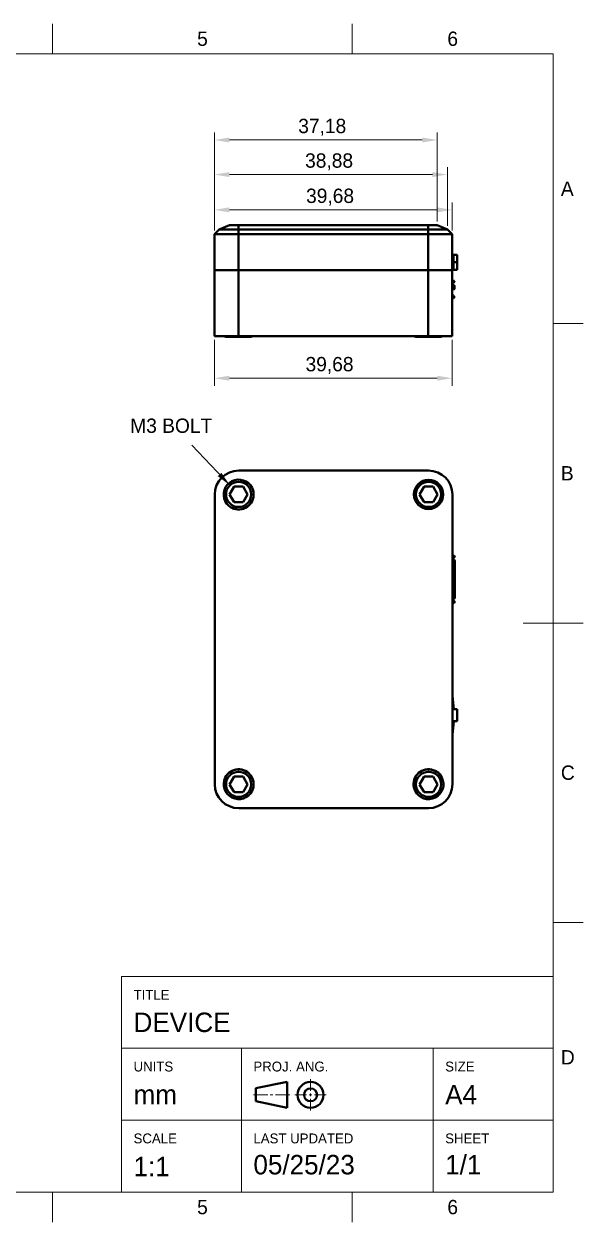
# Model space of a CAD drawing. Header units: millimetres. Extents: x 15 to 292, y 5 to 205.
# Drawn here: x 198.7 to 292, y 5 to 205 of the extents above; entities that cross this region are included whole.
import ezdxf

# ---------------------------------------------------------------- set-up
doc = ezdxf.new("R2010")
doc.units = ezdxf.units.MM
for name, color, linetype in [('Annotations', 7, 'Continuous'), ('Border', 7, 'Continuous'), ('Geometries', 7, 'Continuous')]:
    doc.layers.add(name, color=color, linetype=linetype)
doc.styles.add('Shapr1', font='txt', dxfattribs={"height": 2.3925})
doc.styles.add('Shapr2', font='txt', dxfattribs={"height": 2.3925})
doc.styles.add('Shapr8', font='txt', dxfattribs={"height": 2.3925})
doc.dimstyles.new('ISO-25', dxfattribs={"dimtxt": 2.5, "dimasz": 2.5, "dimexe": 1.25, "dimexo": 0.625, "dimtad": 1, "dimtxsty": 'Standard', "dimcen": 2.5, "dimadec": 0, "dimazin": 0, "dimtfac": 1, "dimtmove": 0, "dimatfit": 3, "dimfxl": 1, "dimarcsym": 0})

# ---------------------------------------------------------------- blocks, each defined once
blk = doc.blocks.new('*D8')
at = {"layer": 'Annotations', "color": 0, "linetype": 'Continuous', "lineweight": 15}
for p, q in [((230.49, 152.27), (230.49, 144.61)), ((270.17, 152.27), (270.17, 144.61)), ((267.67, 145.86), (232.99, 145.86))]:
    blk.add_line(p, q, dxfattribs=at)
at = {"layer": 'Annotations', "color": 0}
for points in [[(232.99, 146.28), (232.99, 145.45), (230.49, 145.86)], [(267.67, 145.45), (267.67, 146.28), (270.17, 145.86)]]:
    blk.add_solid(points, dxfattribs=at)
at = {"layer": 'Defpoints', "color": 0}
for p in [(230.49, 152.89), (270.17, 152.89), (230.49, 145.86)]:
    blk.add_point(p, dxfattribs=at)
at = {"layer": 'Annotations', "color": 0, "lineweight": 15, "insert": (249.7, 147.99), "char_height": 2.393, "attachment_point": 5, "style": 'Shapr2'}
blk.add_mtext('\\A1;39,68', dxfattribs=at)
blk = doc.blocks.new('*D15')
at = {"layer": 'Annotations', "color": 0, "linetype": 'Continuous', "lineweight": 15}
for p, q in [((230.49, 170.52), (230.49, 175.22)), ((270.17, 170.52), (270.17, 175.22)), ((232.99, 173.97), (267.67, 173.97))]:
    blk.add_line(p, q, dxfattribs=at)
at = {"layer": 'Annotations', "color": 0}
for points in [[(232.99, 174.38), (232.99, 173.55), (230.49, 173.97)], [(267.67, 173.55), (267.67, 174.38), (270.17, 173.97)]]:
    blk.add_solid(points, dxfattribs=at)
at = {"layer": 'Defpoints', "color": 0}
for p in [(270.17, 173.97), (230.49, 169.89), (270.17, 169.89)]:
    blk.add_point(p, dxfattribs=at)
at = {"layer": 'Annotations', "color": 0, "lineweight": 15, "insert": (249.79, 176.09), "char_height": 2.393, "attachment_point": 5, "style": 'Shapr2'}
blk.add_mtext('\\A1;39,68', dxfattribs=at)
blk = doc.blocks.new('*D16')
at = {"layer": 'Annotations', "color": 0, "linetype": 'Continuous', "lineweight": 15}
for p, q in [((230.49, 170.52), (230.49, 186.88)), ((267.67, 172.02), (267.67, 186.88)), ((232.99, 185.63), (265.17, 185.63))]:
    blk.add_line(p, q, dxfattribs=at)
at = {"layer": 'Annotations', "color": 0}
for points in [[(232.99, 186.05), (232.99, 185.21), (230.49, 185.63)], [(265.17, 185.21), (265.17, 186.05), (267.67, 185.63)]]:
    blk.add_solid(points, dxfattribs=at)
at = {"layer": 'Defpoints', "color": 0}
for p in [(267.67, 185.63), (267.67, 171.39), (230.49, 169.89)]:
    blk.add_point(p, dxfattribs=at)
at = {"layer": 'Annotations', "color": 0, "lineweight": 15, "insert": (248.48, 187.75), "char_height": 2.393, "attachment_point": 5, "style": 'Shapr2'}
blk.add_mtext('\\A1;37,18', dxfattribs=at)
blk = doc.blocks.new('*D17')
at = {"layer": 'Annotations', "color": 0, "linetype": 'Continuous', "lineweight": 15}
for p, q in [((230.49, 170.52), (230.49, 181.11)), ((269.37, 171.31), (269.37, 181.11)), ((232.99, 179.86), (266.87, 179.86))]:
    blk.add_line(p, q, dxfattribs=at)
at = {"layer": 'Annotations', "color": 0}
for points in [[(232.99, 180.27), (232.99, 179.44), (230.49, 179.86)], [(266.87, 179.44), (266.87, 180.27), (269.37, 179.86)]]:
    blk.add_solid(points, dxfattribs=at)
at = {"layer": 'Defpoints', "color": 0}
for p in [(269.37, 179.86), (269.37, 170.68), (230.49, 169.89)]:
    blk.add_point(p, dxfattribs=at)
at = {"layer": 'Annotations', "color": 0, "lineweight": 15, "insert": (249.63, 181.98), "char_height": 2.393, "attachment_point": 5, "style": 'Shapr2'}
blk.add_mtext('\\A1;38,88', dxfattribs=at)
blk = doc.blocks.new('*U18')
at = {"layer": 'Border', "linetype": 'Continuous', "lineweight": 15}
for p, q in [((287, 46), (215, 46)), ((215, 10), (215, 46)), ((287, 10), (287, 46)), ((287, 34), (215, 34)), ((235, 10), (235, 34)), ((267, 10), (267, 34)), ((246.53, 26.88), (246.53, 28.83)), ((237, 26.23), (239.38, 26.23)), ((239.82, 26.23), (240.25, 26.23)), ((243.07, 26.23), (240.68, 26.23)), ((245.88, 26.23), (243.93, 26.23)), ((246.32, 26.23), (246.75, 26.23)), ((246.53, 26.02), (246.53, 26.45)), ((247.18, 26.23), (249.13, 26.23)), ((246.53, 25.58), (246.53, 23.63)), ((287, 22), (215, 22)), ((287, 10), (215, 10))]:
    blk.add_line(p, q, dxfattribs=at)
at = {"layer": 'Border', "linetype": 'Continuous', "lineweight": 40}
for p, q in [((237.43, 27.32), (242.63, 28.4)), ((242.63, 28.4), (242.63, 24.07)), ((237.43, 27.32), (237.43, 25.15)), ((237.43, 25.15), (242.63, 24.07))]:
    blk.add_line(p, q, dxfattribs=at)
for radius in [2.17, 1.08]:
    blk.add_circle((246.53, 26.23), radius, dxfattribs=at)

msp = doc.modelspace()

# ---------------------------------------------------------------- linework, layer by layer
at = {"layer": 'Border', "linetype": 'Continuous', "lineweight": 15}
for p, q in [((203.5, 200), (203.5, 205)), ((253.5, 200), (253.5, 205)), ((287, 200), (20, 200)), ((287, 10), (287, 200)), ((287, 155), (292, 155)), ((282, 105), (292, 105)), ((287, 55), (292, 55)), ((20, 10), (287, 10)), ((203.5, 10), (203.5, 5)), ((253.5, 10), (253.5, 5))]:
    msp.add_line(p, q, dxfattribs=at)
at = {"layer": 'Geometries', "linetype": 'Continuous', "lineweight": 40}
for p, q in [((231.285, 170.684), (230.493, 169.891)), ((232.993, 171.391), (231.285, 170.684)), ((234.493, 170.684), (231.285, 170.684)), ((232.993, 171.391), (234.493, 171.391)), ((234.493, 171.391), (266.168, 171.391)), ((234.493, 171.391), (234.493, 170.684)), ((234.493, 169.891), (234.493, 170.684)), ((266.168, 170.684), (234.493, 170.684)), ((266.168, 171.391), (266.168, 170.684)), ((266.168, 171.391), (267.668, 171.391)), ((266.168, 169.891), (266.168, 170.684)), ((269.375, 170.684), (266.168, 170.684)), ((267.668, 171.391), (269.375, 170.684)), ((270.168, 169.891), (269.375, 170.684)), ((234.493, 169.891), (230.493, 169.891)), ((230.493, 163.891), (230.493, 169.891)), ((266.168, 169.891), (234.493, 169.891)), ((234.493, 169.891), (234.493, 163.891)), ((266.168, 163.891), (266.168, 169.891)), ((270.168, 169.891), (266.168, 169.891)), ((270.168, 169.891), (270.168, 166.462)), ((270.168, 166.462), (270.38, 166.462)), ((270.168, 166.462), (270.168, 163.962)), ((270.38, 166.462), (270.403, 165.212)), ((270.38, 166.462), (270.98, 166.462)), ((270.98, 166.462), (270.98, 165.212)), ((270.403, 165.212), (270.38, 163.962)), ((270.403, 165.212), (270.98, 165.212)), ((270.98, 165.212), (270.98, 163.962)), ((230.493, 152.891), (230.493, 163.891)), ((234.493, 163.891), (230.493, 163.891)), ((230.493, 163.891), (234.493, 163.891)), ((234.493, 163.891), (234.493, 152.891)), ((266.168, 163.891), (234.493, 163.891)), ((266.168, 163.891), (234.493, 163.891)), ((266.168, 152.891), (266.168, 163.891)), ((266.168, 163.891), (270.168, 163.891)), ((270.168, 163.891), (266.168, 163.891)), ((270.168, 163.962), (270.168, 163.891)), ((270.168, 163.962), (270.38, 163.962)), ((270.168, 163.891), (270.168, 161.933)), ((270.168, 161.933), (270.225, 162.005)), ((270.225, 162.005), (270.337, 162.146)), ((270.24, 161.992), (270.225, 162.005)), ((270.365, 162.149), (270.24, 161.992)), ((270.365, 162.149), (270.576, 161.98)), ((270.38, 163.962), (270.98, 163.962)), ((270.168, 161.933), (270.168, 161.912)), ((270.168, 161.912), (270.168, 161.902)), ((270.173, 161.907), (270.168, 161.912)), ((270.168, 161.902), (270.168, 161.627)), ((270.168, 161.627), (270.168, 161.617)), ((270.168, 161.617), (270.168, 161.366)), ((270.168, 161.366), (270.168, 161.365)), ((270.168, 161.366), (270.173, 161.366)), ((270.168, 161.365), (270.168, 161.346)), ((270.225, 161.346), (270.168, 161.346)), ((270.168, 161.346), (270.168, 160.726)), ((270.168, 160.726), (270.225, 160.726)), ((270.168, 160.726), (270.168, 160.707)), ((270.168, 160.707), (270.168, 160.706)), ((270.168, 160.706), (270.168, 159.766)), ((270.173, 160.706), (270.168, 160.706)), ((270.24, 161.992), (270.173, 161.907)), ((270.173, 161.366), (270.24, 161.366)), ((270.24, 160.706), (270.173, 160.706)), ((270.452, 161.824), (270.24, 161.992)), ((270.24, 161.366), (270.452, 161.366)), ((270.452, 160.706), (270.24, 160.706)), ((270.337, 160.906), (270.337, 161.166)), ((270.365, 161.166), (270.337, 161.166)), ((270.365, 160.906), (270.337, 160.906)), ((270.365, 161.166), (270.365, 160.906)), ((270.576, 161.166), (270.365, 161.166)), ((270.365, 160.906), (270.576, 160.906)), ((270.381, 161.735), (270.452, 161.824)), ((270.381, 161.735), (270.389, 161.729)), ((270.459, 161.818), (270.389, 161.729)), ((270.452, 161.824), (270.576, 161.98)), ((270.452, 161.824), (270.459, 161.818)), ((270.578, 161.966), (270.459, 161.818)), ((270.576, 160.906), (270.576, 161.166)), ((270.576, 161.166), (270.58, 161.166)), ((270.576, 160.906), (270.58, 160.906)), ((270.58, 160.906), (270.58, 161.166)), ((270.58, 161.166), (270.58, 161.166)), ((270.58, 160.906), (270.58, 160.906)), ((270.168, 159.766), (270.168, 159.756)), ((270.168, 159.756), (270.168, 159.48)), ((270.168, 159.48), (270.168, 159.471)), ((270.173, 159.475), (270.168, 159.471)), ((270.168, 159.471), (270.168, 159.449)), ((270.225, 159.378), (270.168, 159.449)), ((270.168, 159.449), (270.168, 152.891)), ((270.173, 159.475), (270.24, 159.39)), ((270.24, 159.39), (270.225, 159.378)), ((270.337, 159.237), (270.225, 159.378)), ((270.24, 159.39), (270.452, 159.558)), ((270.24, 159.39), (270.365, 159.234)), ((270.576, 159.402), (270.365, 159.234)), ((270.381, 159.647), (270.389, 159.653)), ((270.452, 159.558), (270.381, 159.647)), ((270.389, 159.653), (270.459, 159.565)), ((270.452, 159.558), (270.459, 159.565)), ((270.576, 159.402), (270.452, 159.558)), ((270.459, 159.565), (270.578, 159.416)), ((232.115, 152.891), (230.493, 152.891)), ((234.493, 152.891), (232.115, 152.891)), ((236.58, 152.791), (232.38, 152.791)), ((236.845, 152.891), (234.493, 152.891)), ((263.815, 152.891), (236.845, 152.891)), ((266.168, 152.891), (263.815, 152.891)), ((268.28, 152.791), (264.08, 152.791)), ((268.545, 152.891), (266.168, 152.891)), ((270.168, 152.891), (268.545, 152.891)), ((266.214, 130.441), (234.539, 130.441)), ((230.539, 126.441), (230.539, 78.091)), ((233.026, 126.466), (233.776, 127.765)), ((233.776, 125.167), (233.026, 126.466)), ((233.776, 127.765), (235.276, 127.765)), ((235.276, 127.765), (236.026, 126.466)), ((236.026, 126.466), (235.276, 125.167)), ((264.726, 126.466), (265.476, 127.765)), ((265.476, 125.167), (264.726, 126.466)), ((265.476, 127.765), (266.976, 127.765)), ((266.976, 127.765), (267.726, 126.466)), ((267.726, 126.466), (266.976, 125.167)), ((270.214, 116.058), (270.214, 126.441)), ((235.276, 125.167), (233.776, 125.167)), ((266.976, 125.167), (265.476, 125.167)), ((270.214, 116.058), (270.271, 116.129)), ((270.214, 116.036), (270.214, 116.058)), ((270.219, 116.032), (270.214, 116.036)), ((270.214, 116.027), (270.214, 116.036)), ((270.214, 115.751), (270.214, 116.027)), ((270.287, 116.117), (270.219, 116.032)), ((270.271, 116.129), (270.383, 116.27)), ((270.287, 116.117), (270.271, 116.129)), ((270.411, 116.273), (270.287, 116.117)), ((270.498, 115.949), (270.287, 116.117)), ((270.411, 116.273), (270.622, 116.105)), ((270.498, 115.949), (270.622, 116.105)), ((270.624, 116.091), (270.505, 115.942)), ((270.214, 115.741), (270.214, 115.751)), ((270.214, 115.491), (270.214, 115.741)), ((270.214, 115.481), (270.214, 115.491)), ((270.214, 115.491), (270.427, 115.491)), ((270.435, 115.481), (270.214, 115.481)), ((270.214, 114.791), (270.214, 115.481)), ((270.214, 114.79), (270.214, 114.791)), ((270.214, 114.791), (270.219, 114.791)), ((270.214, 114.771), (270.214, 114.79)), ((270.271, 114.771), (270.214, 114.771)), ((270.214, 112.341), (270.214, 114.771)), ((270.219, 114.791), (270.287, 114.791)), ((270.287, 114.791), (270.435, 114.791)), ((270.383, 112.521), (270.383, 114.591)), ((270.411, 114.591), (270.383, 114.591)), ((270.411, 114.591), (270.411, 112.521)), ((270.622, 114.591), (270.411, 114.591)), ((270.427, 115.86), (270.498, 115.949)), ((270.427, 115.86), (270.435, 115.854)), ((270.427, 115.491), (270.498, 115.491)), ((270.505, 115.942), (270.435, 115.854)), ((270.435, 114.791), (270.435, 115.481)), ((270.505, 115.481), (270.435, 115.481)), ((270.435, 114.791), (270.498, 114.791)), ((270.498, 115.949), (270.505, 115.942)), ((270.622, 112.521), (270.622, 114.591)), ((270.622, 114.591), (270.626, 114.591)), ((270.626, 115.291), (270.624, 115.291)), ((270.624, 114.628), (270.624, 115.291)), ((270.626, 115.291), (270.626, 115.291)), ((270.626, 114.591), (270.626, 115.291)), ((270.626, 112.521), (270.626, 114.591)), ((270.214, 112.341), (270.271, 112.341)), ((270.214, 112.322), (270.214, 112.341)), ((270.214, 112.321), (270.214, 112.322)), ((270.214, 112.261), (270.214, 112.321)), ((270.219, 112.321), (270.214, 112.321)), ((270.214, 112.26), (270.214, 112.261)), ((270.214, 112.261), (270.219, 112.261)), ((270.214, 112.241), (270.214, 112.26)), ((270.271, 112.241), (270.214, 112.241)), ((270.214, 109.811), (270.214, 112.241)), ((270.287, 112.321), (270.219, 112.321)), ((270.219, 112.261), (270.287, 112.261)), ((270.435, 112.321), (270.287, 112.321)), ((270.287, 112.261), (270.435, 112.261)), ((270.411, 112.521), (270.383, 112.521)), ((270.383, 109.991), (270.383, 112.061)), ((270.411, 112.061), (270.383, 112.061)), ((270.411, 112.521), (270.622, 112.521)), ((270.411, 112.061), (270.411, 109.991)), ((270.622, 112.061), (270.411, 112.061)), ((270.498, 112.321), (270.435, 112.321)), ((270.435, 112.261), (270.435, 112.321)), ((270.435, 112.261), (270.498, 112.261)), ((270.622, 112.521), (270.626, 112.521)), ((270.622, 109.991), (270.622, 112.061)), ((270.626, 112.061), (270.622, 112.061)), ((270.624, 112.098), (270.624, 112.484)), ((270.626, 112.061), (270.626, 112.521)), ((270.626, 109.991), (270.626, 112.061)), ((270.214, 109.811), (270.271, 109.811)), ((270.214, 109.792), (270.214, 109.811)), ((270.214, 109.791), (270.214, 109.792)), ((270.214, 109.101), (270.214, 109.791)), ((270.219, 109.791), (270.214, 109.791)), ((270.214, 109.091), (270.214, 109.101)), ((270.214, 109.101), (270.435, 109.101)), ((270.427, 109.091), (270.214, 109.091)), ((270.214, 108.84), (270.214, 109.091)), ((270.214, 108.83), (270.214, 108.84)), ((270.214, 108.555), (270.214, 108.83)), ((270.214, 108.545), (270.214, 108.555)), ((270.219, 108.549), (270.214, 108.545)), ((270.214, 108.524), (270.214, 108.545)), ((270.271, 108.452), (270.214, 108.524)), ((270.214, 92.869), (270.214, 108.524)), ((270.287, 109.791), (270.219, 109.791)), ((270.219, 108.549), (270.287, 108.465)), ((270.287, 108.465), (270.271, 108.452)), ((270.383, 108.311), (270.271, 108.452)), ((270.435, 109.791), (270.287, 109.791)), ((270.287, 108.465), (270.498, 108.633)), ((270.287, 108.465), (270.411, 108.308)), ((270.411, 109.991), (270.383, 109.991)), ((270.411, 109.991), (270.622, 109.991)), ((270.622, 108.477), (270.411, 108.308)), ((270.498, 109.091), (270.427, 109.091)), ((270.427, 108.722), (270.435, 108.728)), ((270.498, 108.633), (270.427, 108.722)), ((270.498, 109.791), (270.435, 109.791)), ((270.435, 109.101), (270.435, 109.791)), ((270.435, 109.101), (270.505, 109.101)), ((270.435, 108.728), (270.505, 108.639)), ((270.498, 108.633), (270.505, 108.639)), ((270.622, 108.477), (270.498, 108.633)), ((270.505, 108.639), (270.624, 108.491)), ((270.626, 109.991), (270.622, 109.991)), ((270.624, 109.291), (270.624, 109.954)), ((270.626, 109.291), (270.624, 109.291)), ((270.626, 109.291), (270.626, 109.991)), ((270.626, 109.291), (270.626, 109.291)), ((270.214, 86.322), (270.214, 92.869)), ((270.214, 92.869), (270.426, 90.595)), ((270.426, 90.595), (271.026, 90.595)), ((271.026, 90.595), (271.026, 88.595)), ((270.426, 88.595), (270.214, 86.322)), ((271.026, 88.595), (270.426, 88.595)), ((270.214, 78.091), (270.214, 86.322)), ((233.026, 78.066), (233.776, 79.365)), ((233.776, 76.767), (233.026, 78.066)), ((233.776, 79.365), (235.276, 79.365)), ((235.276, 79.365), (236.026, 78.066)), ((236.026, 78.066), (235.276, 76.767)), ((264.726, 78.066), (265.476, 79.365)), ((265.476, 76.767), (264.726, 78.066)), ((265.476, 79.365), (266.976, 79.365)), ((266.976, 79.365), (267.726, 78.066)), ((267.726, 78.066), (266.976, 76.767)), ((235.276, 76.767), (233.776, 76.767)), ((266.976, 76.767), (265.476, 76.767)), ((234.539, 74.091), (266.214, 74.091))]:
    msp.add_line(p, q, dxfattribs=at)
at = {"layer": 'Geometries', "linetype": 'Continuous', "lineweight": 40, "flags": 128}
for points in [[(270.58, 161.166), (270.58, 161.169), (270.58, 161.175), (270.58, 161.181), (270.579, 161.187), (270.579, 161.193), (270.578, 161.199), (270.578, 161.205), (270.577, 161.211), (270.576, 161.217), (270.575, 161.223), (270.574, 161.228), (270.572, 161.234), (270.571, 161.24), (270.57, 161.245), (270.568, 161.251), (270.566, 161.256), (270.565, 161.262), (270.563, 161.267), (270.561, 161.272), (270.559, 161.277), (270.556, 161.282), (270.554, 161.287), (270.552, 161.292), (270.549, 161.296), (270.547, 161.301), (270.544, 161.305), (270.541, 161.31), (270.539, 161.314), (270.536, 161.318), (270.533, 161.322), (270.53, 161.325), (270.526, 161.329), (270.523, 161.333), (270.52, 161.336), (270.517, 161.339), (270.513, 161.342), (270.51, 161.345), (270.506, 161.347), (270.503, 161.35), (270.499, 161.352), (270.495, 161.354), (270.492, 161.356), (270.488, 161.358), (270.484, 161.36), (270.48, 161.361), (270.476, 161.362), (270.473, 161.364), (270.469, 161.364), (270.465, 161.365), (270.461, 161.366), (270.457, 161.366), (270.453, 161.366), (270.452, 161.366)], [(270.452, 160.706), (270.454, 160.706), (270.458, 160.706), (270.461, 160.707), (270.465, 160.707), (270.469, 160.708), (270.473, 160.709), (270.477, 160.71), (270.481, 160.711), (270.484, 160.713), (270.488, 160.714), (270.492, 160.716), (270.496, 160.718), (270.499, 160.72), (270.503, 160.723), (270.506, 160.725), (270.51, 160.728), (270.513, 160.731), (270.517, 160.734), (270.52, 160.737), (270.523, 160.74), (270.527, 160.743), (270.53, 160.747), (270.533, 160.751), (270.536, 160.755), (270.539, 160.759), (270.541, 160.763), (270.544, 160.767), (270.547, 160.772), (270.549, 160.776), (270.552, 160.781), (270.554, 160.785), (270.556, 160.79), (270.559, 160.795), (270.561, 160.8), (270.563, 160.806), (270.565, 160.811), (270.566, 160.816), (270.568, 160.822), (270.57, 160.827), (270.571, 160.833), (270.572, 160.838), (270.574, 160.844), (270.575, 160.85), (270.576, 160.856), (270.577, 160.861), (270.578, 160.867), (270.578, 160.873), (270.579, 160.879), (270.579, 160.885), (270.58, 160.891), (270.58, 160.897), (270.58, 160.903), (270.58, 160.906)], [(270.626, 115.291), (270.626, 115.294), (270.626, 115.3), (270.626, 115.306), (270.625, 115.312), (270.625, 115.318), (270.624, 115.324), (270.624, 115.33), (270.623, 115.336), (270.622, 115.341), (270.621, 115.347), (270.62, 115.353), (270.619, 115.359), (270.617, 115.364), (270.616, 115.37), (270.614, 115.375), (270.613, 115.381), (270.611, 115.386), (270.609, 115.391), (270.607, 115.397), (270.605, 115.402), (270.603, 115.407), (270.6, 115.412), (270.598, 115.416), (270.596, 115.421), (270.593, 115.425), (270.59, 115.43), (270.588, 115.434), (270.585, 115.438), (270.582, 115.442), (270.579, 115.446), (270.576, 115.45), (270.573, 115.454), (270.569, 115.457), (270.566, 115.46), (270.563, 115.464), (270.559, 115.467), (270.556, 115.469), (270.552, 115.472), (270.549, 115.474), (270.545, 115.477), (270.542, 115.479), (270.538, 115.481), (270.534, 115.483), (270.53, 115.484), (270.526, 115.486), (270.523, 115.487), (270.519, 115.488), (270.515, 115.489), (270.511, 115.49), (270.507, 115.49), (270.503, 115.491), (270.499, 115.491), (270.498, 115.491)], [(270.622, 114.639), (270.622, 114.641), (270.621, 114.647), (270.62, 114.653), (270.619, 114.659), (270.617, 114.664), (270.616, 114.67), (270.614, 114.675), (270.613, 114.681), (270.611, 114.686), (270.609, 114.691), (270.607, 114.697), (270.605, 114.702), (270.603, 114.707), (270.6, 114.712), (270.598, 114.716), (270.596, 114.721), (270.593, 114.725), (270.59, 114.73), (270.588, 114.734), (270.585, 114.738), (270.582, 114.742), (270.579, 114.746), (270.576, 114.75), (270.573, 114.754), (270.569, 114.757), (270.566, 114.76), (270.563, 114.764), (270.559, 114.767), (270.556, 114.769), (270.552, 114.772), (270.549, 114.774), (270.545, 114.777), (270.542, 114.779), (270.538, 114.781), (270.534, 114.783), (270.53, 114.784), (270.526, 114.786), (270.523, 114.787), (270.519, 114.788), (270.515, 114.789), (270.511, 114.79), (270.507, 114.79), (270.503, 114.791), (270.499, 114.791), (270.498, 114.791)], [(270.624, 114.628), (270.624, 114.63), (270.623, 114.636), (270.622, 114.639)], [(270.626, 114.591), (270.626, 114.594), (270.626, 114.6), (270.626, 114.606), (270.625, 114.612), (270.625, 114.618), (270.624, 114.624), (270.624, 114.628)], [(270.498, 112.321), (270.5, 112.321), (270.504, 112.321), (270.508, 112.321), (270.512, 112.322), (270.515, 112.323), (270.519, 112.324), (270.523, 112.325), (270.527, 112.326), (270.531, 112.327), (270.534, 112.329), (270.538, 112.331), (270.542, 112.333), (270.545, 112.335), (270.549, 112.337), (270.553, 112.34), (270.556, 112.342), (270.56, 112.345), (270.563, 112.348), (270.566, 112.351), (270.569, 112.355), (270.573, 112.358), (270.576, 112.362), (270.579, 112.365), (270.582, 112.369), (270.585, 112.373), (270.588, 112.377), (270.59, 112.382), (270.593, 112.386), (270.596, 112.391), (270.598, 112.395), (270.6, 112.4), (270.603, 112.405), (270.605, 112.41), (270.607, 112.415), (270.609, 112.42), (270.611, 112.425), (270.613, 112.431), (270.614, 112.436), (270.616, 112.442), (270.617, 112.447), (270.619, 112.453), (270.62, 112.459), (270.621, 112.464), (270.622, 112.47), (270.622, 112.473)], [(270.622, 112.109), (270.622, 112.111), (270.621, 112.117), (270.62, 112.123), (270.619, 112.129), (270.617, 112.134), (270.616, 112.14), (270.614, 112.145), (270.613, 112.151), (270.611, 112.156), (270.609, 112.161), (270.607, 112.167), (270.605, 112.172), (270.603, 112.177), (270.6, 112.182), (270.598, 112.186), (270.596, 112.191), (270.593, 112.195), (270.59, 112.2), (270.588, 112.204), (270.585, 112.208), (270.582, 112.212), (270.579, 112.216), (270.576, 112.22), (270.573, 112.224), (270.569, 112.227), (270.566, 112.23), (270.563, 112.234), (270.559, 112.237), (270.556, 112.239), (270.552, 112.242), (270.549, 112.244), (270.545, 112.247), (270.542, 112.249), (270.538, 112.251), (270.534, 112.253), (270.53, 112.254), (270.526, 112.256), (270.523, 112.257), (270.519, 112.258), (270.515, 112.259), (270.511, 112.26), (270.507, 112.26), (270.503, 112.261), (270.499, 112.261), (270.498, 112.261)], [(270.622, 112.473), (270.623, 112.476), (270.624, 112.482), (270.624, 112.484)], [(270.624, 112.098), (270.624, 112.1), (270.623, 112.106), (270.622, 112.109)], [(270.624, 112.484), (270.624, 112.488), (270.625, 112.494), (270.625, 112.5), (270.626, 112.506), (270.626, 112.512), (270.626, 112.518), (270.626, 112.521)], [(270.626, 112.061), (270.626, 112.064), (270.626, 112.07), (270.626, 112.076), (270.625, 112.082), (270.625, 112.088), (270.624, 112.094), (270.624, 112.098)], [(270.498, 109.791), (270.5, 109.791), (270.504, 109.791), (270.508, 109.791), (270.512, 109.792), (270.515, 109.793), (270.519, 109.794), (270.523, 109.795), (270.527, 109.796), (270.531, 109.797), (270.534, 109.799), (270.538, 109.801), (270.542, 109.803), (270.545, 109.805), (270.549, 109.807), (270.553, 109.81), (270.556, 109.812), (270.56, 109.815), (270.563, 109.818), (270.566, 109.821), (270.569, 109.825), (270.573, 109.828), (270.576, 109.832), (270.579, 109.835), (270.582, 109.839), (270.585, 109.843), (270.588, 109.847), (270.59, 109.852), (270.593, 109.856), (270.596, 109.861), (270.598, 109.865), (270.6, 109.87), (270.603, 109.875), (270.605, 109.88), (270.607, 109.885), (270.609, 109.89), (270.611, 109.895), (270.613, 109.901), (270.614, 109.906), (270.616, 109.912), (270.617, 109.917), (270.619, 109.923), (270.62, 109.929), (270.621, 109.934), (270.622, 109.94), (270.622, 109.943)], [(270.498, 109.091), (270.5, 109.091), (270.504, 109.091), (270.508, 109.091), (270.512, 109.092), (270.515, 109.093), (270.519, 109.094), (270.523, 109.095), (270.527, 109.096), (270.531, 109.097), (270.534, 109.099), (270.538, 109.101), (270.542, 109.103), (270.545, 109.105), (270.549, 109.107), (270.553, 109.11), (270.556, 109.112), (270.56, 109.115), (270.563, 109.118), (270.566, 109.121), (270.569, 109.125), (270.573, 109.128), (270.576, 109.132), (270.579, 109.135), (270.582, 109.139), (270.585, 109.143), (270.588, 109.147), (270.59, 109.152), (270.593, 109.156), (270.596, 109.161), (270.598, 109.165), (270.6, 109.17), (270.603, 109.175), (270.605, 109.18), (270.607, 109.185), (270.609, 109.19), (270.611, 109.195), (270.613, 109.201), (270.614, 109.206), (270.616, 109.212), (270.617, 109.217), (270.619, 109.223), (270.62, 109.229), (270.621, 109.234), (270.622, 109.24), (270.623, 109.246), (270.624, 109.252), (270.624, 109.258), (270.625, 109.264), (270.625, 109.27), (270.626, 109.276), (270.626, 109.282), (270.626, 109.288), (270.626, 109.291)], [(270.622, 109.943), (270.623, 109.946), (270.624, 109.952), (270.624, 109.954)], [(270.624, 109.954), (270.624, 109.958), (270.625, 109.964), (270.625, 109.97), (270.626, 109.976), (270.626, 109.982), (270.626, 109.988), (270.626, 109.991)]]:
    msp.add_lwpolyline(points, dxfattribs=at)
at = {"layer": 'Geometries', "linetype": 'Continuous', "lineweight": 40}
for centre, radius in [((234.526, 126.466), 2.1), ((266.226, 126.466), 2.44), ((266.226, 126.466), 2.1), ((234.526, 78.066), 2.1), ((266.226, 78.066), 2.1)]:
    msp.add_circle(centre, radius, dxfattribs=at)
for centre, radius, start, end in [((270.353, 162.133), 0.02, 51.40993, 141.40993), ((270.149, 161.926), 0.03, 307.49319, 321.40993), ((270.154, 161.916), 0.29, 272.65756, 321.40993), ((270.154, 161.916), 0.3, 272.56891, 321.40993), ((270.57, 161.973), 0.01, 321.40993, 51.40993), ((270.154, 159.466), 0.3, 38.59007, 87.43109), ((270.154, 159.466), 0.29, 38.59007, 87.34244), ((270.149, 159.456), 0.03, 38.59007, 52.50681), ((270.353, 159.249), 0.02, 218.59007, 308.59007), ((270.57, 159.41), 0.01, 308.59007, 38.59007), ((232.38, 153.191), 0.4, 228.59038, 270), ((236.58, 153.191), 0.4, 270, 311.40962), ((264.08, 153.191), 0.4, 228.59038, 270), ((268.28, 153.191), 0.4, 270, 311.40962), ((234.539, 126.441), 4, 90, 180), ((266.214, 126.441), 4, 0, 90), ((234.539, 126.441), 2.5, 26.88535, 206.24476), ((234.539, 126.441), 2.5, 206.24476, 26.88535), ((234.526, 126.466), 2.5, 206.88535, 26.24476), ((270.195, 116.051), 0.03, 307.49319, 321.40993), ((270.399, 116.258), 0.02, 51.40993, 141.40993), ((270.616, 116.097), 0.01, 321.40993, 51.40993), ((270.2, 116.041), 0.29, 272.65756, 321.40993), ((270.2, 116.041), 0.3, 272.56891, 321.40993), ((270.2, 108.541), 0.3, 38.59007, 87.43109), ((270.2, 108.541), 0.29, 38.59007, 87.34244), ((270.195, 108.531), 0.03, 38.59007, 52.50681), ((270.399, 108.324), 0.02, 218.59007, 308.59007), ((270.616, 108.484), 0.01, 308.59007, 38.59007), ((234.539, 78.091), 2.5, 333.11465, 153.75524), ((234.526, 78.066), 2.5, 333.75524, 153.11465), ((266.214, 78.091), 2.5, 26.24457, 206.88549), ((266.226, 78.066), 2.5, 26.88516, 206.2449), ((234.539, 78.091), 4, 180, 270), ((234.539, 78.091), 2.5, 153.75524, 333.11465), ((266.214, 78.091), 2.5, 206.88549, 26.24457), ((266.214, 78.091), 4, 270, 0)]:
    msp.add_arc(centre, radius, start, end, dxfattribs=at)
for centre, major_axis, ratio, start_param, end_param in [((270.173, 161.346), (0, -0.02), 0.7816286, 3.1415926, 3.4799362), ((270.173, 160.726), (0, 0.02), 0.7816286, 2.8032491, 3.1415927), ((270.24, 161.346), (0, -0.02), 0.7816286, 3.1415927, 4.712389), ((270.225, 161.166), (0, -0.18), 0.6237442, 1.5707963, 3.1415927), ((270.225, 160.906), (0, -0.18), 0.6237442, 0, 1.5707963), ((270.24, 160.726), (0, 0.02), 0.7816286, 1.5707963, 3.1415927), ((270.24, 161.166), (0, 0.2), 0.6237442, 4.712389, 6.2831853), ((270.24, 160.906), (0, 0.2), 0.6237442, 3.1415927, 4.712389), ((270.452, 161.166), (0, -0.2), 0.6237442, 1.5707963, 3.1415927), ((270.452, 160.906), (0, -0.2), 0.6237442, 0, 1.5707963), ((270.219, 114.771), (0, -0.02), 0.7816286, 3.1415926, 3.4799362), ((270.287, 114.771), (0, -0.02), 0.7816286, 3.1415927, 4.712389), ((270.271, 114.591), (0, 0.18), 0.6237442, 4.712389, 6.2831853), ((270.287, 114.591), (0, -0.2), 0.6237442, 1.5707963, 3.1415927), ((270.427, 115.481), (0, -0.01), 0.7816286, 1.5707963, 3.1415926), ((270.498, 115.481), (0, -0.01), 0.7816286, 1.5707963, 3.1415927), ((270.498, 114.591), (0, 0.2), 0.6237442, 4.712389, 6.2831853), ((270.505, 115.291), (0, -0.19), 0.6237442, 1.5707963, 3.1415927), ((270.219, 112.341), (0, 0.02), 0.7816286, 2.8032491, 3.1415927), ((270.219, 112.241), (0, -0.02), 0.7816286, 3.1415926, 3.4799362), ((270.271, 112.521), (0, 0.18), 0.6237442, 3.1415927, 4.712389), ((270.287, 112.341), (0, 0.02), 0.7816286, 1.5707963, 3.1415927), ((270.287, 112.241), (0, -0.02), 0.7816286, 3.1415927, 4.712389), ((270.271, 112.061), (0, 0.18), 0.6237442, 4.712389, 6.2831853), ((270.287, 112.521), (0, -0.2), 0.6237442, 0, 1.5707963), ((270.287, 112.061), (0, -0.2), 0.6237442, 1.5707963, 3.1415927), ((270.498, 112.521), (0, 0.2), 0.6237442, 3.1415927, 4.712389), ((270.498, 112.061), (0, 0.2), 0.6237442, 4.712389, 6.2831853), ((270.219, 109.811), (0, 0.02), 0.7816286, 2.8032491, 3.1415927), ((270.271, 109.991), (0, 0.18), 0.6237442, 3.1415927, 4.712389), ((270.287, 109.811), (0, 0.02), 0.7816286, 1.5707963, 3.1415927), ((270.287, 109.991), (0, -0.2), 0.6237442, 0, 1.5707963), ((270.427, 109.101), (0, 0.01), 0.7816286, 3.1415927, 4.712389), ((270.498, 109.991), (0, 0.2), 0.6237442, 3.1415927, 4.712389), ((270.498, 109.101), (0, 0.01), 0.7816286, 3.1415926, 4.712389), ((270.505, 109.291), (0, -0.19), 0.6237442, 0, 1.5707963)]:
    msp.add_ellipse(centre, major_axis=major_axis, ratio=ratio, start_param=start_param, end_param=end_param, dxfattribs=at)

# ---------------------------------------------------------------- block references
msp.add_blockref('*U18', (0, 0))

# ---------------------------------------------------------------- texts
at = {"layer": 'Annotations', "linetype": 'Continuous', "lineweight": 15, "insert": (216.443, 137.918), "char_height": 1.79438, "width": 84.66672, "attachment_point": 4}
msp.add_mtext('{\\fSF-Mono-Regular-Extended.ttf|b0|i0|c0|p0;\\H1.333333x;M3 BOLT}', dxfattribs=at)
at = {"layer": 'Border', "linetype": 'Continuous', "lineweight": 15, "char_height": 2.393, "width": 2.3925, "style": 'Shapr8'}
for s, insert, attachment_point in [('5', (228.5, 201.304), 8), ('6', (270.25, 201.304), 8), ('A', (288.304, 177.5), 4), ('B', (288.304, 130), 4), ('C', (288.304, 80), 4), ('D', (288.304, 32.5), 4), ('5', (228.5, 8.696), 2), ('6', (270.25, 8.696), 2)]:
    msp.add_mtext(s, dxfattribs=dict(at, insert=insert, attachment_point=attachment_point))
at = {"layer": 'Border', "linetype": 'Continuous', "lineweight": 15, "attachment_point": 1, "style": 'Shapr1'}
for s, insert, char_height in [('TITLE', (217, 43.75), 1.65), ('DEVICE', (217, 39.965), 3.25), ('UNITS', (217, 31.783), 1.65), ('PROJ. ANG.', (237, 31.783), 1.65), ('SIZE', (269, 31.783), 1.65), ('mm', (217, 27.9), 3.25), ('A4', (269, 27.9), 3.25), ('SCALE', (217, 19.783), 1.65), ('LAST UPDATED', (237, 19.783), 1.65), ('SHEET', (269, 19.783), 1.65), ('05/25/23', (237, 16.204), 3.25), ('1/1', (269, 16.204), 3.25), ('1:1', (217, 15.9), 3.25)]:
    msp.add_mtext(s, dxfattribs=dict(at, insert=insert, char_height=char_height))

# ---------------------------------------------------------------- dimensions: what is measured, and where the dimension line sits
at = {"layer": 'Annotations', "linetype": 'Continuous', "lineweight": 15}
for base, p1, p2, picture, middle in [((267.667524719, 185.629009751), (230.492524719, 169.891205597), (267.667524719, 171.391205597), '*D16', (248.475271357, 185.629009751)), ((269.375, 179.857), (230.493, 169.891), (269.375, 170.684), '*D17', (249.628, 179.857)), ((270.167524719, 173.967005852), (230.492524719, 169.891205597), (270.167524719, 169.891205597), '*D15', (249.794898033, 173.967005852))]:
    dim = msp.add_linear_dim(base=base, p1=p1, p2=p2, dimstyle='ISO-25', override={"dimscale": 1, "dimgap": 0.7, "dimdec": 2, "dimlfac": 1, "dimrnd": 0.01, "dimzin": 8, "dimdsep": 44, "dimtxsty": 'Shapr2', "dimse1": 0, "dimse2": 0, "dimadec": 2, "dimtol": 0, "dimlim": 0, "dimtp": 0, "dimtm": 0, "dimtfac": 0.6, "dimtdec": 8, "dimfrac": 2, "dimtolj": 1, "dimlwd": 15, "dimlwe": 15}, dxfattribs=at)
    dim.commit()
    dim.dimension.update_dxf_attribs({"geometry": picture, "text_midpoint": middle, "dimtype": 160})
dim = msp.add_linear_dim(base=(230.492524719, 145.864595427), p1=(270.167524719, 152.891205597), p2=(230.492524719, 152.891205597), angle=0, dimstyle='ISO-25', override={"dimscale": 1, "dimgap": 0.7, "dimdec": 2, "dimlfac": 1, "dimrnd": 0.01, "dimzin": 8, "dimdsep": 44, "dimtxsty": 'Shapr2', "dimse1": 0, "dimse2": 0, "dimadec": 2, "dimtol": 0, "dimlim": 0, "dimtp": 0, "dimtm": 0, "dimtfac": 0.6, "dimtdec": 8, "dimfrac": 2, "dimtolj": 1, "dimlwd": 15, "dimlwe": 15}, dxfattribs=at)
dim.commit()
dim.dimension.update_dxf_attribs({"geometry": '*D8', "text_midpoint": (249.695808649, 145.864595427), "dimtype": 160})

# ---------------------------------------------------------------- leaders
msp.add_leader([(233.077, 127.985), (226.696, 134.673)], dimstyle='ISO-25', dxfattribs=at)

doc.saveas('drawing.dxf')
